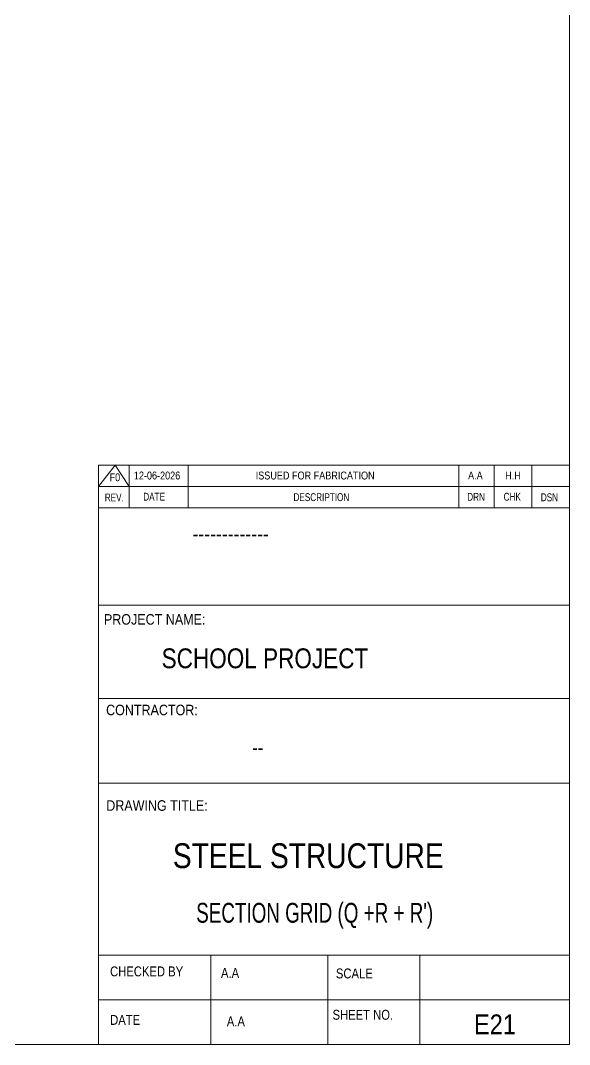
# Model space of a CAD drawing. Header units: millimetres. Extents: x -88 to 735, y -128 to 446.
# Drawn here: x 590.9 to 734.9, y -128.3 to 140.1 of the extents above; entities that cross this region are included whole.
import ezdxf

# ---------------------------------------------------------------- set-up
doc = ezdxf.new("R2010")
doc.units = ezdxf.units.MM
doc.linetypes.add('XKITLINE00', pattern=[0])
doc.layers.add('DrawingSheet', color=5, linetype='Continuous', lineweight=0)
doc.layers.add('OtherObjectType', color=7, linetype='Continuous', lineweight=0)
doc.styles.add('@ARIAL_UNICODE_MS_BOLD', font='ARIAL.TTF')
doc.styles.add('ARIAL', font='ARIAL.TTF')
doc.styles.add('ARIAL_NARROW', font='ARIALN.TTF')
doc.styles.add('COMIC_SANS_MS_BOLD', font='COMICBD.TTF')
doc.styles.add('SWIS721_EX_BT', font='ARIAL.TTF')
doc.styles.add('SWISSE', font='ARIAL.TTF')

# ---------------------------------------------------------------- blocks, each defined once
blk = doc.blocks.new('*A622')
at = {"layer": 'DrawingSheet', "color": 5, "linetype": 'XKITLINE00', "lineweight": 0}
for p, q in [((734.85, -128.27), (734.85, 445.73)), ((-85.15, -128.27), (734.85, -128.27))]:
    blk.add_line(p, q, dxfattribs=at)
blk = doc.blocks.new('*A623')
at = {"layer": 'OtherObjectType', "color": 7, "linetype": 'XKITLINE00', "lineweight": 0}
for p, q in [((611.35, 23.49), (734.85, 23.49)), ((611.35, 17.93), (615.67, 23.49)), ((611.35, 17.93), (611.35, 23.49)), ((615.67, 23.49), (619.38, 17.93)), ((619.38, 17.93), (619.38, 23.49)), ((634.82, 17.93), (634.82, 23.49)), ((705.83, 17.93), (705.83, 23.49)), ((715.09, 17.93), (715.09, 23.49)), ((724.97, 17.93), (724.97, 23.49)), ((734.85, 17.93), (734.85, 23.49)), ((611.35, 17.93), (734.85, 17.93)), ((611.35, 12.38), (611.35, 17.93)), ((615.06, 17.93), (734.85, 17.93)), ((619.38, 12.38), (619.38, 17.93)), ((634.82, 12.38), (634.82, 17.93)), ((705.83, 12.38), (705.83, 17.93)), ((715.09, 12.38), (715.09, 17.93)), ((724.97, 12.38), (724.97, 17.93)), ((734.85, 12.38), (734.85, 17.93))]:
    blk.add_line(p, q, dxfattribs=at)
at = {"layer": 'OtherObjectType', "color": 7, "style": 'ARIAL_NARROW'}
for s, height, width, p in [('12-06-2026', 2.058, 1.008832, (620.61, 19.79)), ('ISSUED FOR FABRICATION', 2.0583, 1.008832, (652.56, 19.79)), ('A.A', 2.058, 1.008832, (708.25, 19.79)), ('H.H', 2.058, 1.008832, (717.98, 19.79)), ('F0', 2.058, 1.008832, (614.25, 19.32)), ('DATE', 2.058, 0.907949, (623.08, 14.23)), ('DESCRIPTION', 2.0583, 0.907949, (662.47, 14.12)), ('DRN', 2.058, 0.907949, (708.02, 14.2)), ('CHK', 2.058, 0.907949, (717.57, 14.23)), ('DSN', 2.058, 0.907949, (727.32, 14.08)), ('REV.', 2.058, 0.907949, (612.99, 14.04))]:
    blk.add_text(s, height=height, dxfattribs=dict(at, width=width)).set_placement(p)
blk = doc.blocks.new('*A624')
at = {"layer": 'OtherObjectType', "color": 2, "linetype": 'XKITLINE00', "lineweight": 0}
for p, q in [((611.35, 12.38), (734.85, 12.38)), ((611.35, -128.27), (611.36, 12.37)), ((734.83, 12.36), (734.85, -128.27)), ((734.85, -13.13), (611.35, -13.13)), ((611.35, -37.65), (734.85, -37.65)), ((734.85, -59.78), (611.35, -59.78)), ((734.85, -104.87), (611.35, -104.87)), ((640.8, -104.87), (640.8, -128.27)), ((671.47, -128.27), (671.47, -104.87)), ((695.6, -128.27), (695.6, -104.87)), ((734.85, -116.57), (611.35, -116.57)), ((734.85, -128.27), (611.35, -128.27))]:
    blk.add_line(p, q, dxfattribs=at)
at = {"layer": 'OtherObjectType', "color": 4, "style": '@ARIAL_UNICODE_MS_BOLD', "width": 0.85}
blk.add_text('-------------', height=3.9, dxfattribs=at).set_placement((635.97, 3.63))
at = {"layer": 'OtherObjectType', "color": 3}
for s, height, style, width, p in [('PROJECT NAME:', 2.7618, 'SWIS721_EX_BT', 0.85, (612.77, -18.26)), ('CONTRACTOR:', 2.7618, 'SWISSE', 0.85, (613.33, -42)), ('DRAWING TITLE:', 2.7618, 'SWIS721_EX_BT', 0.85, (613.38, -67.03)), ("SECTION GRID (Q +R + R') ", 5.2, 'ARIAL', 0.68, (636.96, -96.36)), ('E21', 5.2, 'ARIAL', 0.85, (709.81, -125.59))]:
    blk.add_text(s, height=height, dxfattribs=dict(at, style=style, width=width)).set_placement(p)
at = {"layer": 'OtherObjectType', "color": 7, "width": 0.85}
for s, height, p in [('SCHOOL PROJECT', 5.2, (627.89, -29.68)), ('STEEL STRUCTURE', 6.5, (630.83, -82.05)), ('CHECKED BY', 2.592, (614.38, -110.41)), ('A.A', 2.592, (643.46, -110.82)), ('SCALE', 2.592, (673.59, -110.95)), ('DATE', 2.592, (614.4, -123.12)), ('SHEET NO.', 2.592, (672.72, -121.78)), ('A.A', 2.592, (644.99, -123.52))]:
    blk.add_text(s, height=height, dxfattribs=at).set_placement(p)
at = {"layer": 'OtherObjectType', "color": 1, "style": 'COMIC_SANS_MS_BOLD', "width": 0.85}
blk.add_text('--', height=3.9, dxfattribs=at).set_placement((651.62, -52.42))

msp = doc.modelspace()

# ---------------------------------------------------------------- block references
at = {"lineweight": 0}
for name in ['*A622', '*A623', '*A624']:
    msp.add_blockref(name, (0, 0), dxfattribs=at)

doc.saveas('drawing.dxf')
